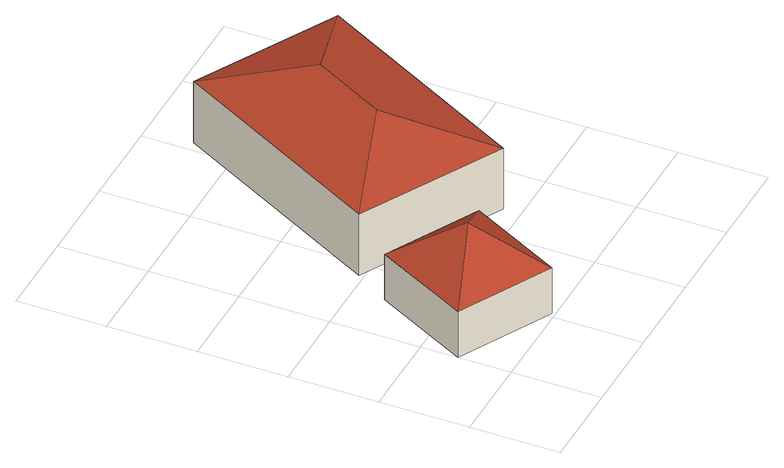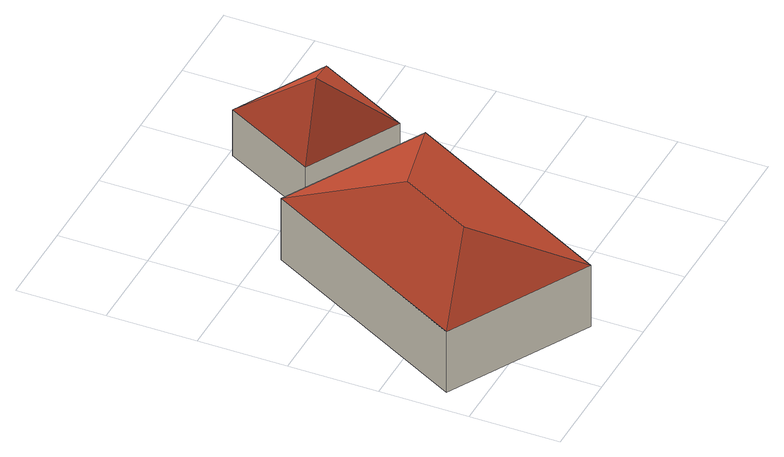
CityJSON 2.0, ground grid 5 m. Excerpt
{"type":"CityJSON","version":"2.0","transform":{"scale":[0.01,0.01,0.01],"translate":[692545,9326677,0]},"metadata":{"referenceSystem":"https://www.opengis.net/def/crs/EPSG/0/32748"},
"CityObjects":{
"building1":{"type":"Building","attributes":{"description":"14, created by Fairuz Akmal Pradana","name":"AC14-14","relativeToTerrain":"entirelyAboveTerrain","GrossPlannedArea":{"value":120,"uom":"m2"},"ConstructionMethod":"New Building","IsLandmarked":"NO","dateOfConstruction":"2025-01-01","measuredHeight":5.27,"class":"1000","function":"1000","usage":"1000","roofType":"1030","storeysAboveGround":2,"storeysBelowGround":0},"geometry":[{"type":"MultiSurface","lod":"2","boundaries":[[[0,1,2,3]],[[1,4,5,2]],[[4,6,7,5]],[[6,0,3,7]],[[8,7,3]],[[3,2,5,7]],[[2,9,8,3]],[[9,2,5]],[[7,8,9,5]],[[1,0,6,4]]],"semantics":{"surfaces":[{"type":"WallSurface","name":"Outer Wall 1"},{"type":"WallSurface","name":"Outer Wall 2"},{"type":"WallSurface","name":"Outer Wall 3"},{"type":"WallSurface","name":"Outer Wall 4"},{"type":"RoofSurface","name":"Roof 1"},{"type":"RoofSurface","name":"Roof 2"},{"type":"RoofSurface","name":"Roof 3"},{"type":"RoofSurface","name":"Roof 4"},{"type":"RoofSurface","name":"Roof 5"},{"type":"GroundSurface","description":"Bodenplatte","name":"Base Surface"}],"values":[0,1,2,3,4,5,6,7,8,9]}}]},
"building2":{"type":"Building","attributes":{"description":"15, created by Fairuz Akmal Pradana","name":"AC14-15","relativeToTerrain":"entirelyAboveTerrain","GrossPlannedArea":{"value":120,"uom":"m2"},"ConstructionMethod":"New Building","IsLandmarked":"NO","dateOfConstruction":"2025-01-01","measuredHeight":5.58,"class":"1000","function":"1000","usage":"1000","roofType":"1030","storeysAboveGround":2,"storeysBelowGround":0},"geometry":[{"type":"MultiSurface","lod":"2","boundaries":[[[10,11,12,13]],[[11,14,15,12]],[[14,16,17,15]],[[16,10,13,17]],[[18,15,17]],[[13,12,15,17]],[[19,13,12]],[[13,19,18,17]],[[15,18,19,12]],[[11,10,16,14]]],"semantics":{"surfaces":[{"type":"WallSurface","name":"Outer Wall 1"},{"type":"WallSurface","name":"Outer Wall 2"},{"type":"WallSurface","name":"Outer Wall 3"},{"type":"WallSurface","name":"Outer Wall 4"},{"type":"RoofSurface","name":"Roof 1"},{"type":"RoofSurface","name":"Roof 2"},{"type":"RoofSurface","name":"Roof 3"},{"type":"RoofSurface","name":"Roof 4"},{"type":"RoofSurface","name":"Roof 5"},{"type":"GroundSurface","description":"Bodenplatte","name":"Base Surface"}],"values":[0,1,2,3,4,5,6,7,8,9]}}]}
},
"vertices":[
[285,829,0],[5,297,0],[5,297,285],[285,829,285],[533,19,0],[533,19,285],[813,551,0],[813,551,285],[410,426,528],[408,422,528],
[1867,1811,0],[1068,2242,0],[1068,2242,382],[1867,1811,382],[414,1030,0],[414,1030,382],[1213,599,0],[1213,599,382],[1029,1213,558],[1252,1627,558]
]}
